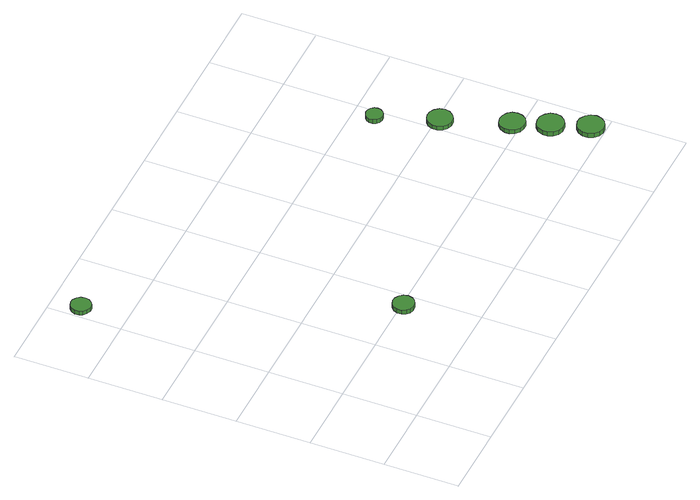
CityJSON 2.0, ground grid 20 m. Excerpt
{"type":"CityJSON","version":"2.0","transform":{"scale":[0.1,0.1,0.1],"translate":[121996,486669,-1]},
"CityObjects":{
"tree1":{"type":"SolitaryVegetationObject","attributes":{"function":"something"},"geometry":[{"type":"MultiSurface","lod":"1","boundaries":[[[0,1,2,3,4,5,6,7,8,9,10,11,12,13,14]],[[15,16,17,18,19,20,21,22,23,24,25,26,27,28,29]],[[0,29,28,1]],[[1,28,27,2]],[[2,27,26,3]],[[3,26,25,4]],[[4,25,24,5]],[[5,24,23,6]],[[6,23,22,7]],[[7,22,21,8]],[[8,21,20,9]],[[9,20,19,10]],[[10,19,18,11]],[[11,18,17,12]],[[12,17,16,13]],[[13,16,15,14]],[[14,15,29,0]]]}]},
"tree2":{"type":"SolitaryVegetationObject","attributes":{"function":"something"},"geometry":[{"type":"MultiSurface","lod":"1","boundaries":[[[30,31,32,33,34,35,36,37,38,39,40,41,42,43,44]],[[45,46,47,48,49,50,51,52,53,54,55,56,57,58,59]],[[30,59,58,31]],[[31,58,57,32]],[[32,57,56,33]],[[33,56,55,34]],[[34,55,54,35]],[[35,54,53,36]],[[36,53,52,37]],[[37,52,51,38]],[[38,51,50,39]],[[39,50,49,40]],[[40,49,48,41]],[[41,48,47,42]],[[42,47,46,43]],[[43,46,45,44]],[[44,45,59,30]]]}]},
"tree3":{"type":"SolitaryVegetationObject","attributes":{"function":"something"},"geometry":[{"type":"MultiSurface","lod":"1","boundaries":[[[60,61,62,63,64,65,66,67,68,69,70,71,72,73,74]],[[75,76,77,78,79,80,81,82,83,84,85,86,87,88,89]],[[60,89,88,61]],[[61,88,87,62]],[[62,87,86,63]],[[63,86,85,64]],[[64,85,84,65]],[[65,84,83,66]],[[66,83,82,67]],[[67,82,81,68]],[[68,81,80,69]],[[69,80,79,70]],[[70,79,78,71]],[[71,78,77,72]],[[72,77,76,73]],[[73,76,75,74]],[[74,75,89,60]]]}]},
"tree4":{"type":"SolitaryVegetationObject","attributes":{"function":"something"},"geometry":[{"type":"MultiSurface","lod":"1","boundaries":[[[90,91,92,93,94,95,96,97,98,99,100,101,102,103,104]],[[105,106,107,108,109,110,111,112,113,114,115,116,117,118,119]],[[90,119,118,91]],[[91,118,117,92]],[[92,117,116,93]],[[93,116,115,94]],[[94,115,114,95]],[[95,114,113,96]],[[96,113,112,97]],[[97,112,111,98]],[[98,111,110,99]],[[99,110,109,100]],[[100,109,108,101]],[[101,108,107,102]],[[102,107,106,103]],[[103,106,105,104]],[[104,105,119,90]]]}]},
"tree5":{"type":"SolitaryVegetationObject","attributes":{"function":"something"},"geometry":[{"type":"MultiSurface","lod":"1","boundaries":[[[120,121,122,123,124,125,126,127,128,129,130,131,132,133,134]],[[135,136,137,138,139,140,141,142,143,144,145,146,147,148,149]],[[120,149,148,121]],[[121,148,147,122]],[[122,147,146,123]],[[123,146,145,124]],[[124,145,144,125]],[[125,144,143,126]],[[126,143,142,127]],[[127,142,141,128]],[[128,141,140,129]],[[129,140,139,130]],[[130,139,138,131]],[[131,138,137,132]],[[132,137,136,133]],[[133,136,135,134]],[[134,135,149,120]]]}]},
"tree6":{"type":"SolitaryVegetationObject","attributes":{"function":"something"},"geometry":[{"type":"MultiSurface","lod":"1","boundaries":[[[150,151,152,153,154,155,156,157,158,159,160,161,162,163,164]],[[165,166,167,168,169,170,171,172,173,174,175,176,177,178,179]],[[150,179,178,151]],[[151,178,177,152]],[[152,177,176,153]],[[153,176,175,154]],[[154,175,174,155]],[[155,174,173,156]],[[156,173,172,157]],[[157,172,171,158]],[[158,171,170,159]],[[159,170,169,160]],[[160,169,168,161]],[[161,168,167,162]],[[162,167,166,163]],[[163,166,165,164]],[[164,165,179,150]]]}]},
"tree7":{"type":"SolitaryVegetationObject","attributes":{"function":"something"},"geometry":[{"type":"MultiSurface","lod":"1","boundaries":[[[180,181,182,183,184,185,186,187,188,189,190,191,192,193,194]],[[195,196,197,198,199,200,201,202,203,204,205,206,207,208,209]],[[180,209,208,181]],[[181,208,207,182]],[[182,207,206,183]],[[183,206,205,184]],[[184,205,204,185]],[[185,204,203,186]],[[186,203,202,187]],[[187,202,201,188]],[[188,201,200,189]],[[189,200,199,190]],[[190,199,198,191]],[[191,198,197,192]],[[192,197,196,193]],[[193,196,195,194]],[[194,195,209,180]]]}]}
},
"vertices":[
[61,923,19],[59,934,19],[52,943,19],[42,949,19],[31,950,19],[21,946,19],[12,939,19],[8,929,19],[8,917,19],[12,907,19],[21,900,19],[31,896,19],[42,897,19],[52,903,19],[59,912,19],[59,912,7],[52,903,7],[42,897,7],[31,896,7],[21,900,7],[12,907,7],[8,917,7],[8,929,7],[12,939,7],[21,946,7],[31,950,7],[42,949,7],[52,943,7],[59,934,7],[61,923,7],
[387,193,22],[384,205,22],[377,214,22],[367,220,22],[355,222,22],[344,218,22],[335,210,22],[330,199,22],[330,187,22],[335,176,22],[344,168,22],[355,165,22],[367,166,22],[377,172,22],[384,181,22],[384,181,9],[377,172,9],[367,166,9],[355,165,9],[344,168,9],[335,176,9],[330,187,9],[330,199,9],[335,210,9],[344,218,9],[355,222,9],[367,220,9],[377,214,9],[384,205,9],[387,193,9],
[993,542,27],[991,551,27],[985,559,27],[977,563,27],[968,564,27],[959,561,27],[952,555,27],[948,546,27],[948,537,27],[952,528,27],[959,522,27],[968,519,27],[977,520,27],[985,525,27],[991,533,27],[991,533,14],[985,525,14],[977,520,14],[968,519,14],[959,522,14],[952,528,14],[948,537,14],[948,546,14],[952,555,14],[959,561,14],[968,564,14],[977,563,14],[985,559,14],[991,551,14],[993,542,14],
[1057,388,26],[1054,402,26],[1045,413,26],[1033,420,26],[1019,421,26],[1006,417,26],[996,408,26],[990,395,26],[990,381,26],[996,368,26],[1006,359,26],[1019,354,26],[1033,356,26],[1045,363,26],[1054,374,26],[1054,374,14],[1045,363,14],[1033,356,14],[1019,354,14],[1006,359,14],[996,368,14],[990,381,14],[990,395,14],[996,408,14],[1006,417,14],[1019,421,14],[1033,420,14],[1045,413,14],[1054,402,14],[1057,388,14],
[1117,218,26],[1114,232,26],[1106,243,26],[1093,250,26],[1080,252,26],[1066,248,26],[1056,238,26],[1050,225,26],[1050,211,26],[1056,199,26],[1066,189,26],[1080,185,26],[1093,186,26],[1106,193,26],[1114,205,26],[1114,205,14],[1106,193,14],[1093,186,14],[1080,185,14],[1066,189,14],[1056,199,14],[1050,211,14],[1050,225,14],[1056,238,14],[1066,248,14],[1080,252,14],[1093,250,14],[1106,243,14],[1114,232,14],[1117,218,14],
[1151,129,27],[1148,144,27],[1139,155,27],[1126,163,27],[1111,164,27],[1097,160,27],[1086,150,27],[1080,136,27],[1080,122,27],[1086,108,27],[1097,98,27],[1111,94,27],[1126,95,27],[1139,103,27],[1148,115,27],[1148,115,14],[1139,103,14],[1126,95,14],[1111,94,14],[1097,98,14],[1086,108,14],[1080,122,14],[1080,136,14],[1086,150,14],[1097,160,14],[1111,164,14],[1126,163,14],[1139,155,14],[1148,144,14],[1151,129,14],
[1185,35,27],[1182,50,27],[1173,62,27],[1160,69,27],[1146,71,27],[1132,66,27],[1121,56,27],[1115,43,27],[1115,28,27],[1121,15,27],[1132,5,27],[1146,0,27],[1160,2,27],[1173,9,27],[1182,21,27],[1182,21,14],[1173,9,14],[1160,2,14],[1146,0,14],[1132,5,14],[1121,15,14],[1115,28,14],[1115,43,14],[1121,56,14],[1132,66,14],[1146,71,14],[1160,69,14],[1173,62,14],[1182,50,14],[1185,35,14]
]}
